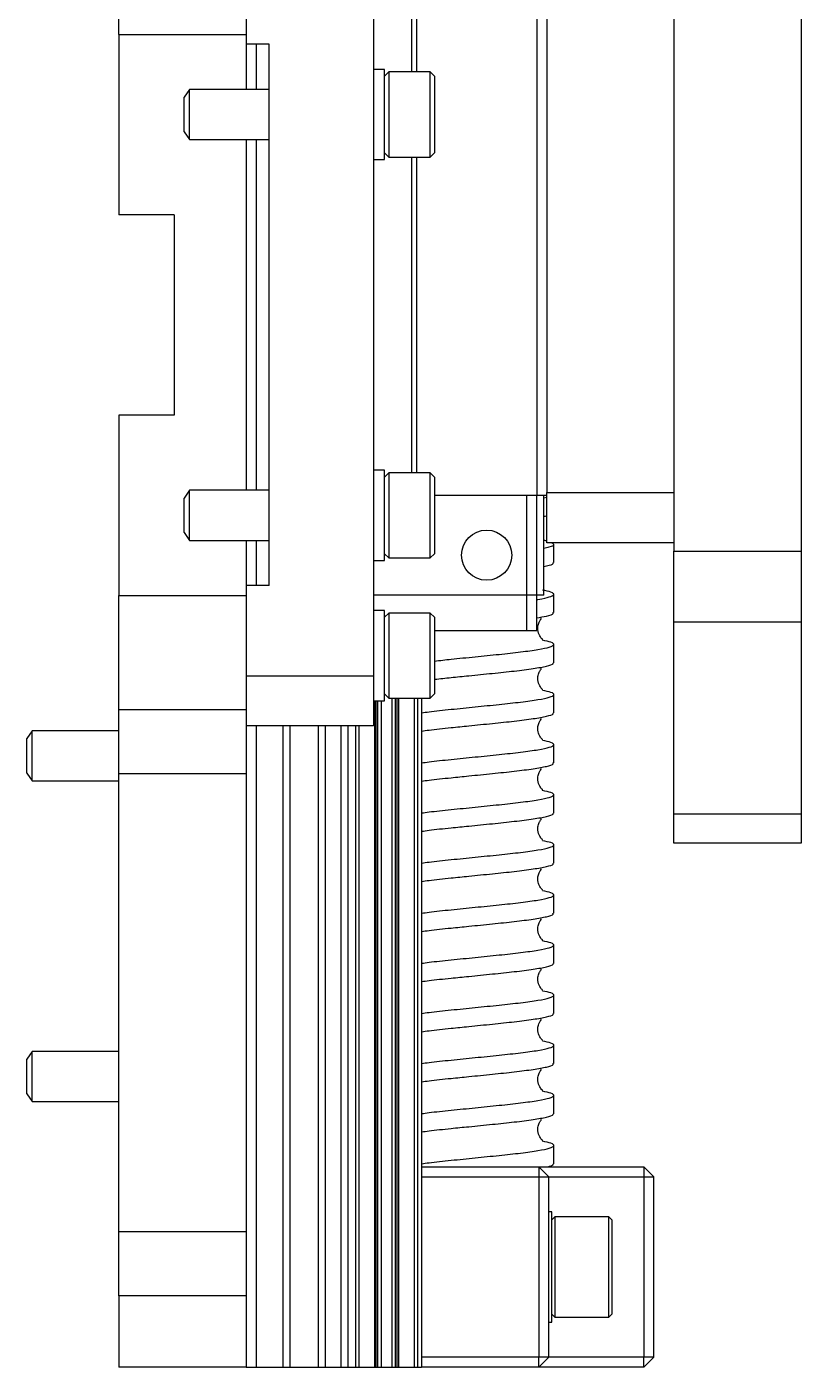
# Model space of a CAD drawing. Header units: millimetres. Extents: x 0 to 279, y 0 to 216.
# Drawn here: x 228.17 to 241.05, y 74.62 to 96.92 of the extents above; entities that cross this region are included whole.
import ezdxf

# ---------------------------------------------------------------- set-up
doc = ezdxf.new("R2010")
doc.units = ezdxf.units.MM

msp = doc.modelspace()

# ---------------------------------------------------------------- linework, layer by layer
at = {"color": 7, "linetype": 'Continuous', "lineweight": 25}
for p, q in [((238.938, 113.337), (238.938, 88.194)), ((241.055, 113.337), (241.055, 88.194)), ((236.821, 112.504), (236.821, 89.171)), ((229.705, 96.791), (229.705, 98.685)), ((231.821, 98.685), (231.821, 96.791)), ((233.938, 98.125), (233.938, 86.125)), ((236.655, 97.546), (236.655, 89.129)), ((234.571, 97.083), (234.571, 96.166)), ((234.655, 97.083), (234.655, 96.166)), ((229.705, 96.791), (231.821, 96.791)), ((229.705, 96.791), (229.705, 93.791)), ((231.821, 96.791), (231.821, 96.625)), ((232.205, 96.625), (231.821, 96.625)), ((231.821, 96.625), (231.821, 95.875)), ((231.988, 96.625), (231.988, 95.875)), ((232.205, 87.625), (232.205, 96.625)), ((234.121, 96.208), (233.938, 96.208)), ((234.121, 96.034), (234.121, 96.208)), ((234.192, 96.166), (234.121, 96.096)), ((234.884, 96.166), (234.192, 96.166)), ((234.192, 96.166), (234.192, 94.75)), ((234.955, 96.096), (234.884, 96.166)), ((234.884, 94.75), (234.884, 96.166)), ((234.955, 96.096), (234.955, 94.821)), ((230.878, 95.875), (230.788, 95.746)), ((232.205, 95.875), (230.878, 95.875)), ((230.878, 95.778), (230.878, 95.875)), ((234.121, 94.708), (234.121, 96.034)), ((230.788, 95.679), (230.788, 95.746)), ((230.788, 95.17), (230.788, 95.679)), ((230.878, 95.041), (230.878, 95.778)), ((230.788, 95.17), (230.878, 95.041)), ((230.878, 95.041), (232.205, 95.041)), ((231.821, 95.041), (231.821, 89.208)), ((231.988, 95.041), (231.988, 89.208)), ((234.121, 94.821), (234.192, 94.75)), ((234.192, 94.75), (234.884, 94.75)), ((234.571, 94.75), (234.571, 89.5)), ((234.655, 94.75), (234.655, 89.5)), ((234.884, 94.75), (234.955, 94.821)), ((233.938, 94.708), (234.121, 94.708)), ((230.621, 93.791), (229.705, 93.791)), ((230.621, 93.791), (230.621, 90.458)), ((230.621, 90.458), (229.705, 90.458)), ((229.705, 90.458), (229.705, 87.458)), ((234.121, 89.541), (233.938, 89.541)), ((234.121, 89.248), (234.121, 89.541)), ((234.192, 89.5), (234.121, 89.429)), ((234.884, 89.5), (234.192, 89.5)), ((234.192, 89.5), (234.192, 88.083)), ((234.955, 89.429), (234.884, 89.5)), ((234.884, 88.083), (234.884, 89.5)), ((234.955, 89.429), (234.955, 88.154)), ((230.878, 89.208), (230.788, 89.079)), ((232.205, 89.208), (230.878, 89.208)), ((230.878, 89.045), (230.878, 89.208)), ((234.121, 88.041), (234.121, 89.248)), ((236.821, 89.171), (238.938, 89.171)), ((236.821, 88.337), (236.821, 89.171)), ((230.788, 88.967), (230.788, 89.079)), ((230.788, 88.504), (230.788, 88.967)), ((230.878, 88.375), (230.878, 89.045)), ((234.955, 89.129), (236.655, 89.129)), ((236.491, 87.462), (236.491, 89.129)), ((236.655, 89.129), (236.821, 89.129)), ((236.655, 87.462), (236.655, 89.129)), ((236.771, 87.462), (236.771, 89.129)), ((236.771, 89.081), (236.821, 89.092)), ((230.788, 88.504), (230.878, 88.375)), ((230.878, 88.375), (232.205, 88.375)), ((231.821, 88.375), (231.821, 87.625)), ((231.988, 88.375), (231.988, 87.625)), ((236.821, 88.364), (236.771, 88.377)), ((238.938, 88.337), (236.821, 88.337)), ((236.938, 88.008), (236.938, 88.312)), ((234.121, 88.154), (234.192, 88.083)), ((234.192, 88.083), (234.884, 88.083)), ((234.884, 88.083), (234.955, 88.154)), ((238.938, 88.194), (241.055, 88.194)), ((238.938, 87.016), (238.938, 88.194)), ((241.055, 88.194), (241.055, 87.016)), ((233.938, 88.041), (234.121, 88.041)), ((232.205, 87.625), (231.821, 87.625)), ((231.821, 87.625), (231.821, 87.458)), ((229.705, 87.458), (231.821, 87.458)), ((229.705, 85.565), (229.705, 87.458)), ((231.821, 87.458), (231.821, 85.565)), ((236.491, 87.462), (233.938, 87.462)), ((236.655, 87.462), (236.491, 87.462)), ((236.491, 86.879), (236.491, 87.462)), ((236.771, 87.462), (236.655, 87.462)), ((236.655, 86.879), (236.655, 87.462)), ((236.938, 87.174), (236.938, 87.479)), ((234.121, 87.208), (233.938, 87.208)), ((234.121, 86.955), (234.121, 87.208)), ((234.192, 87.166), (234.121, 87.096)), ((234.884, 87.166), (234.192, 87.166)), ((234.192, 87.166), (234.192, 85.75)), ((234.955, 87.096), (234.884, 87.166)), ((234.884, 85.75), (234.884, 87.166)), ((234.121, 85.708), (234.121, 86.955)), ((234.955, 87.096), (234.955, 85.821)), ((241.055, 87.016), (238.938, 87.016)), ((238.938, 83.826), (238.938, 87.016)), ((241.055, 87.016), (241.055, 83.826)), ((234.955, 86.879), (236.491, 86.879)), ((236.491, 86.879), (236.655, 86.879)), ((236.938, 86.341), (236.938, 86.645)), ((231.821, 86.125), (233.938, 86.125)), ((233.938, 86.125), (233.938, 85.291)), ((233.938, 85.708), (234.121, 85.708)), ((234.121, 85.821), (234.192, 85.75)), ((234.192, 85.75), (234.884, 85.75)), ((234.329, 85.75), (234.329, 74.625)), ((234.616, 85.75), (234.616, 74.625)), ((234.672, 85.75), (234.672, 74.625)), ((234.738, 85.75), (234.738, 74.625)), ((234.884, 85.75), (234.955, 85.821)), ((236.938, 85.508), (236.938, 85.812)), ((229.705, 85.565), (231.821, 85.565)), ((229.705, 84.493), (229.705, 85.565)), ((231.821, 85.565), (231.821, 84.493)), ((228.262, 85.208), (228.171, 85.079)), ((229.705, 85.208), (228.262, 85.208)), ((228.262, 84.375), (228.262, 85.208)), ((233.938, 85.291), (231.821, 85.291)), ((231.988, 85.291), (231.988, 74.625)), ((233.637, 85.291), (233.637, 74.625)), ((233.693, 85.291), (233.693, 74.625)), ((228.171, 84.504), (228.171, 85.079)), ((236.938, 84.674), (236.938, 84.979)), ((228.171, 84.504), (228.262, 84.375)), ((231.821, 84.493), (229.705, 84.493)), ((229.705, 76.882), (229.705, 84.493)), ((231.821, 84.493), (231.821, 76.882)), ((228.262, 84.375), (229.705, 84.375)), ((236.938, 83.841), (236.938, 84.145)), ((238.938, 83.826), (241.055, 83.826)), ((238.938, 83.337), (238.938, 83.826)), ((241.055, 83.826), (241.055, 83.337)), ((236.938, 83.008), (236.938, 83.312)), ((241.055, 83.337), (238.938, 83.337)), ((236.938, 82.174), (236.938, 82.479)), ((236.938, 81.341), (236.938, 81.645)), ((236.938, 80.508), (236.938, 80.812)), ((228.262, 79.875), (228.171, 79.746)), ((229.705, 79.875), (228.262, 79.875)), ((228.262, 79.041), (228.262, 79.875)), ((236.938, 79.674), (236.938, 79.979)), ((228.171, 79.17), (228.171, 79.746)), ((228.171, 79.17), (228.262, 79.041)), ((236.938, 78.841), (236.938, 79.145)), ((228.262, 79.041), (229.705, 79.041)), ((236.938, 78.008), (236.938, 78.312)), ((234.738, 77.958), (236.688, 77.958)), ((236.688, 77.958), (236.688, 77.791)), ((236.855, 77.791), (236.688, 77.958)), ((236.688, 77.958), (238.438, 77.958)), ((238.438, 77.958), (238.438, 77.791)), ((238.605, 77.791), (238.438, 77.958)), ((234.738, 77.791), (236.688, 77.791)), ((236.688, 77.791), (236.688, 74.791)), ((236.688, 77.791), (236.855, 77.791)), ((236.855, 74.791), (236.855, 77.791)), ((236.855, 77.791), (238.438, 77.791)), ((238.438, 77.791), (238.438, 74.791)), ((238.438, 77.791), (238.605, 77.791)), ((238.605, 74.791), (238.605, 77.791)), ((236.905, 77.208), (236.855, 77.208)), ((236.905, 75.375), (236.905, 77.208)), ((236.955, 77.125), (236.905, 77.075)), ((237.855, 77.125), (236.955, 77.125)), ((236.955, 77.125), (236.955, 75.458)), ((237.905, 77.075), (237.855, 77.125)), ((237.855, 75.458), (237.855, 77.125)), ((237.905, 77.075), (237.905, 75.508)), ((229.705, 76.882), (231.821, 76.882)), ((229.705, 75.811), (229.705, 76.882)), ((231.821, 76.882), (231.821, 75.811)), ((231.821, 75.811), (229.705, 75.811)), ((229.705, 75.811), (229.705, 74.625)), ((231.821, 75.811), (231.821, 74.625)), ((236.855, 75.375), (236.905, 75.375)), ((236.905, 75.508), (236.955, 75.458)), ((236.955, 75.458), (237.855, 75.458)), ((237.855, 75.458), (237.905, 75.508)), ((236.688, 74.791), (234.738, 74.791)), ((236.688, 74.625), (236.688, 74.791)), ((236.855, 74.791), (236.688, 74.625)), ((236.855, 74.791), (236.688, 74.791)), ((238.438, 74.791), (236.855, 74.791)), ((238.438, 74.625), (238.438, 74.791)), ((238.605, 74.791), (238.438, 74.791)), ((238.605, 74.791), (238.438, 74.625)), ((231.821, 74.625), (229.705, 74.625)), ((231.821, 74.625), (231.988, 74.625)), ((231.988, 74.625), (232.431, 74.625)), ((232.431, 74.625), (232.549, 74.625)), ((232.549, 74.625), (233.018, 74.625)), ((233.018, 74.625), (233.136, 74.625)), ((233.136, 74.625), (233.396, 74.625)), ((233.396, 74.625), (233.514, 74.625)), ((233.514, 74.625), (233.637, 74.625)), ((233.637, 74.625), (233.693, 74.625)), ((233.693, 74.625), (233.957, 74.625)), ((233.957, 74.625), (233.98, 74.625)), ((233.98, 74.625), (234.008, 74.625)), ((234.008, 74.625), (234.066, 74.625)), ((234.066, 74.625), (234.243, 74.625)), ((234.243, 74.625), (234.302, 74.625)), ((234.302, 74.625), (234.329, 74.625)), ((234.329, 74.625), (234.354, 74.625)), ((234.354, 74.625), (234.616, 74.625)), ((234.616, 74.625), (234.672, 74.625)), ((234.672, 74.625), (234.738, 74.625)), ((236.688, 74.625), (234.738, 74.625)), ((238.438, 74.625), (236.688, 74.625))]:
    msp.add_line(p, q, dxfattribs=at)
at = {"color": 8, "linetype": 'Continuous', "lineweight": 25}
for p, q in [((233.957, 85.708), (233.957, 74.625)), ((233.98, 85.708), (233.98, 74.625)), ((234.008, 85.708), (234.008, 74.625)), ((234.066, 85.708), (234.066, 74.625)), ((234.243, 85.75), (234.243, 74.625)), ((234.302, 85.75), (234.302, 74.625)), ((234.354, 85.75), (234.354, 74.625)), ((232.431, 85.291), (232.431, 74.625)), ((232.549, 85.291), (232.549, 74.625)), ((233.018, 85.291), (233.018, 74.625)), ((233.136, 85.291), (233.136, 74.625)), ((233.396, 85.291), (233.396, 74.625)), ((233.514, 85.291), (233.514, 74.625))]:
    msp.add_line(p, q, dxfattribs=at)
at = {"color": 7, "linetype": 'Continuous', "lineweight": 25}
msp.add_circle((235.821, 88.129), 0.417, dxfattribs=at)
for points, knots in [([(236.771, 88.776), (236.789, 88.778), (236.811, 88.782), (236.819, 88.785), (236.821, 88.786)], [0, 0, 0, 0, 0.791955, 1, 1, 1, 1]), ([(236.771, 88.248), (236.804, 88.254), (236.905, 88.274), (236.958, 88.304), (236.918, 88.327), (236.902, 88.337)], [0, 0, 0, 0, 0.2183956, 0.6677124, 1, 1, 1, 1]), ([(236.771, 87.942), (236.786, 87.945), (236.878, 87.961), (236.937, 87.983), (236.926, 88.002), (236.923, 88.008)], [0, 0, 0, 0, 0.122677, 0.741803, 1, 1, 1, 1]), ([(236.655, 87.391), (236.661, 87.392), (236.764, 87.406), (236.877, 87.434), (236.958, 87.474), (236.918, 87.512), (236.804, 87.537), (236.753, 87.548)], [0, 0, 0, 0, 0.017716, 0.274307, 0.531302, 0.788885, 1, 1, 1, 1]), ([(236.655, 87.088), (236.712, 87.098), (236.849, 87.121), (236.938, 87.15), (236.926, 87.169), (236.923, 87.174)], [0, 0, 0, 0, 0.337328, 0.804975, 1, 1, 1, 1]), ([(236.749, 86.723), (236.752, 86.723), (236.756, 86.724), (236.744, 86.735), (236.726, 86.755), (236.704, 86.787), (236.677, 86.847), (236.667, 86.934), (236.691, 87.006), (236.709, 87.039), (236.724, 87.064), (236.734, 87.075), (236.725, 87.076), (236.724, 87.076)], [0, 0, 0, 0, 0.089182, 0.16854, 0.24569, 0.323405, 0.404811, 0.568625, 0.680129, 0.730036, 0.793319, 0.969162, 1, 1, 1, 1]), ([(234.955, 86.369), (235.045, 86.379), (235.254, 86.403), (235.632, 86.439), (236.034, 86.48), (236.399, 86.52), (236.69, 86.561), (236.883, 86.601), (236.956, 86.641), (236.919, 86.679), (236.805, 86.703), (236.753, 86.714)], [0, 0, 0, 0, 0.088119, 0.204427, 0.321422, 0.437602, 0.554565, 0.670921, 0.78746, 0.904266, 1, 1, 1, 1]), ([(234.957, 86.065), (235.046, 86.075), (235.224, 86.095), (235.556, 86.128), (235.92, 86.164), (236.294, 86.203), (236.61, 86.244), (236.83, 86.283), (236.939, 86.317), (236.927, 86.336), (236.923, 86.341)], [0, 0, 0, 0, 0.109303, 0.21681, 0.359099, 0.501023, 0.647326, 0.792643, 0.938975, 1, 1, 1, 1]), ([(236.749, 85.89), (236.752, 85.89), (236.756, 85.89), (236.744, 85.902), (236.726, 85.922), (236.704, 85.954), (236.677, 86.014), (236.667, 86.101), (236.691, 86.173), (236.709, 86.206), (236.724, 86.23), (236.734, 86.242), (236.725, 86.243), (236.724, 86.243)], [0, 0, 0, 0, 0.089182, 0.16854, 0.24569, 0.323405, 0.404811, 0.568625, 0.680129, 0.730036, 0.793319, 0.969162, 1, 1, 1, 1]), ([(234.738, 85.508), (234.779, 85.514), (234.916, 85.533), (235.228, 85.566), (235.63, 85.606), (236.035, 85.647), (236.399, 85.686), (236.69, 85.727), (236.883, 85.767), (236.956, 85.807), (236.919, 85.846), (236.805, 85.87), (236.753, 85.881)], [0, 0, 0, 0, 0.046187, 0.154335, 0.262197, 0.370697, 0.478441, 0.58691, 0.694817, 0.802894, 0.911218, 1, 1, 1, 1]), ([(234.738, 85.204), (234.779, 85.21), (234.916, 85.229), (235.195, 85.258), (235.554, 85.295), (235.921, 85.331), (236.294, 85.37), (236.61, 85.411), (236.83, 85.45), (236.939, 85.483), (236.927, 85.502), (236.923, 85.508)], [0, 0, 0, 0, 0.056689, 0.189431, 0.287266, 0.416755, 0.545911, 0.679053, 0.811297, 0.944465, 1, 1, 1, 1]), ([(236.749, 85.057), (236.752, 85.057), (236.756, 85.057), (236.744, 85.069), (236.726, 85.088), (236.704, 85.12), (236.677, 85.181), (236.667, 85.267), (236.691, 85.34), (236.709, 85.372), (236.724, 85.397), (236.734, 85.408), (236.725, 85.409), (236.724, 85.409)], [0, 0, 0, 0, 0.089182, 0.16854, 0.24569, 0.323405, 0.404811, 0.568625, 0.680129, 0.730036, 0.793319, 0.969162, 1, 1, 1, 1]), ([(234.738, 84.675), (234.779, 84.681), (234.916, 84.7), (235.228, 84.733), (235.63, 84.773), (236.035, 84.814), (236.399, 84.853), (236.69, 84.894), (236.883, 84.934), (236.956, 84.974), (236.919, 85.012), (236.805, 85.037), (236.753, 85.048)], [0, 0, 0, 0, 0.046187, 0.154335, 0.262197, 0.370697, 0.478441, 0.58691, 0.694817, 0.802894, 0.911218, 1, 1, 1, 1]), ([(234.738, 84.371), (234.779, 84.377), (234.916, 84.396), (235.195, 84.425), (235.554, 84.461), (235.921, 84.498), (236.294, 84.537), (236.61, 84.577), (236.83, 84.617), (236.939, 84.65), (236.927, 84.669), (236.923, 84.674)], [0, 0, 0, 0, 0.056689, 0.189431, 0.287266, 0.416755, 0.545911, 0.679053, 0.811297, 0.944465, 1, 1, 1, 1]), ([(236.749, 84.223), (236.752, 84.223), (236.756, 84.224), (236.744, 84.235), (236.726, 84.255), (236.704, 84.287), (236.677, 84.347), (236.667, 84.434), (236.691, 84.506), (236.709, 84.539), (236.724, 84.564), (236.734, 84.575), (236.725, 84.576), (236.724, 84.576)], [0, 0, 0, 0, 0.089182, 0.16854, 0.24569, 0.323405, 0.404811, 0.568625, 0.680129, 0.730036, 0.793319, 0.969162, 1, 1, 1, 1]), ([(234.738, 83.842), (234.779, 83.847), (234.916, 83.867), (235.228, 83.899), (235.63, 83.939), (236.035, 83.98), (236.399, 84.02), (236.69, 84.061), (236.883, 84.101), (236.956, 84.141), (236.919, 84.179), (236.805, 84.203), (236.753, 84.214)], [0, 0, 0, 0, 0.046187, 0.154335, 0.262197, 0.370697, 0.478441, 0.58691, 0.694817, 0.802894, 0.911218, 1, 1, 1, 1]), ([(234.738, 83.538), (234.779, 83.543), (234.916, 83.563), (235.195, 83.592), (235.554, 83.628), (235.921, 83.664), (236.294, 83.703), (236.61, 83.744), (236.83, 83.783), (236.939, 83.817), (236.927, 83.836), (236.923, 83.841)], [0, 0, 0, 0, 0.056689, 0.189431, 0.287266, 0.416755, 0.545911, 0.679053, 0.811297, 0.944465, 1, 1, 1, 1]), ([(236.749, 83.39), (236.752, 83.39), (236.756, 83.39), (236.744, 83.402), (236.726, 83.422), (236.704, 83.454), (236.677, 83.514), (236.667, 83.601), (236.691, 83.673), (236.709, 83.706), (236.724, 83.73), (236.734, 83.742), (236.725, 83.743), (236.724, 83.743)], [0, 0, 0, 0, 0.089182, 0.16854, 0.24569, 0.323405, 0.404811, 0.568625, 0.680129, 0.730036, 0.793319, 0.969162, 1, 1, 1, 1]), ([(234.738, 83.008), (234.779, 83.014), (234.916, 83.033), (235.228, 83.066), (235.63, 83.106), (236.035, 83.147), (236.399, 83.186), (236.69, 83.227), (236.883, 83.267), (236.956, 83.307), (236.919, 83.346), (236.805, 83.37), (236.753, 83.381)], [0, 0, 0, 0, 0.046187, 0.154335, 0.262197, 0.370697, 0.478441, 0.58691, 0.694817, 0.802894, 0.911218, 1, 1, 1, 1]), ([(234.738, 82.704), (234.779, 82.71), (234.916, 82.729), (235.195, 82.758), (235.554, 82.795), (235.921, 82.831), (236.294, 82.87), (236.61, 82.911), (236.83, 82.95), (236.939, 82.983), (236.927, 83.002), (236.923, 83.008)], [0, 0, 0, 0, 0.056689, 0.189431, 0.287266, 0.416755, 0.545911, 0.679053, 0.811297, 0.944465, 1, 1, 1, 1]), ([(236.749, 82.557), (236.752, 82.557), (236.756, 82.557), (236.744, 82.569), (236.726, 82.588), (236.704, 82.62), (236.677, 82.681), (236.667, 82.767), (236.691, 82.84), (236.709, 82.872), (236.724, 82.897), (236.734, 82.908), (236.725, 82.909), (236.724, 82.909)], [0, 0, 0, 0, 0.089182, 0.16854, 0.24569, 0.323405, 0.404811, 0.568625, 0.680129, 0.730036, 0.793319, 0.969162, 1, 1, 1, 1]), ([(234.738, 82.175), (234.779, 82.181), (234.916, 82.2), (235.228, 82.233), (235.63, 82.273), (236.035, 82.314), (236.399, 82.353), (236.69, 82.394), (236.883, 82.434), (236.956, 82.474), (236.919, 82.512), (236.805, 82.537), (236.753, 82.548)], [0, 0, 0, 0, 0.0461865, 0.1543352, 0.2621975, 0.3706971, 0.4784411, 0.58691, 0.6948168, 0.8028937, 0.9112176, 1, 1, 1, 1]), ([(234.738, 81.871), (234.779, 81.877), (234.916, 81.896), (235.195, 81.925), (235.554, 81.961), (235.921, 81.998), (236.294, 82.037), (236.61, 82.077), (236.83, 82.117), (236.939, 82.15), (236.927, 82.169), (236.923, 82.174)], [0, 0, 0, 0, 0.056689, 0.189431, 0.287266, 0.416755, 0.545911, 0.679053, 0.811297, 0.944465, 1, 1, 1, 1]), ([(236.749, 81.723), (236.752, 81.723), (236.756, 81.724), (236.744, 81.735), (236.726, 81.755), (236.704, 81.787), (236.677, 81.847), (236.667, 81.934), (236.691, 82.006), (236.709, 82.039), (236.724, 82.064), (236.734, 82.075), (236.725, 82.076), (236.724, 82.076)], [0, 0, 0, 0, 0.089182, 0.16854, 0.24569, 0.323405, 0.404811, 0.568625, 0.680129, 0.730036, 0.793319, 0.969162, 1, 1, 1, 1]), ([(234.738, 81.342), (234.779, 81.347), (234.916, 81.367), (235.228, 81.399), (235.63, 81.439), (236.035, 81.48), (236.399, 81.52), (236.69, 81.561), (236.883, 81.601), (236.956, 81.641), (236.919, 81.679), (236.805, 81.703), (236.753, 81.714)], [0, 0, 0, 0, 0.046187, 0.154335, 0.262197, 0.370697, 0.478441, 0.58691, 0.694817, 0.802894, 0.911218, 1, 1, 1, 1]), ([(234.738, 81.038), (234.779, 81.043), (234.916, 81.063), (235.195, 81.092), (235.554, 81.128), (235.921, 81.164), (236.294, 81.203), (236.61, 81.244), (236.83, 81.283), (236.939, 81.317), (236.927, 81.336), (236.923, 81.341)], [0, 0, 0, 0, 0.056689, 0.189431, 0.287266, 0.416755, 0.545911, 0.679053, 0.811297, 0.944465, 1, 1, 1, 1]), ([(236.749, 80.89), (236.752, 80.89), (236.756, 80.89), (236.744, 80.902), (236.726, 80.922), (236.704, 80.954), (236.677, 81.014), (236.667, 81.101), (236.691, 81.173), (236.709, 81.206), (236.724, 81.23), (236.734, 81.242), (236.725, 81.243), (236.724, 81.243)], [0, 0, 0, 0, 0.089182, 0.16854, 0.24569, 0.323405, 0.404811, 0.568625, 0.680129, 0.730036, 0.793319, 0.969162, 1, 1, 1, 1]), ([(234.738, 80.508), (234.779, 80.514), (234.916, 80.533), (235.228, 80.566), (235.63, 80.606), (236.035, 80.647), (236.399, 80.686), (236.69, 80.727), (236.883, 80.767), (236.956, 80.807), (236.919, 80.846), (236.805, 80.87), (236.753, 80.881)], [0, 0, 0, 0, 0.046187, 0.154335, 0.262197, 0.370697, 0.478441, 0.58691, 0.694817, 0.802894, 0.911218, 1, 1, 1, 1]), ([(234.738, 80.204), (234.779, 80.21), (234.916, 80.229), (235.195, 80.258), (235.554, 80.295), (235.921, 80.331), (236.294, 80.37), (236.61, 80.411), (236.83, 80.45), (236.939, 80.483), (236.927, 80.502), (236.923, 80.508)], [0, 0, 0, 0, 0.056689, 0.189431, 0.287266, 0.416755, 0.545911, 0.679053, 0.811297, 0.944465, 1, 1, 1, 1]), ([(236.749, 80.057), (236.752, 80.057), (236.756, 80.057), (236.744, 80.069), (236.726, 80.088), (236.704, 80.12), (236.677, 80.181), (236.667, 80.267), (236.691, 80.34), (236.709, 80.372), (236.724, 80.397), (236.734, 80.408), (236.725, 80.409), (236.724, 80.409)], [0, 0, 0, 0, 0.089182, 0.16854, 0.24569, 0.323405, 0.404811, 0.568625, 0.680129, 0.730036, 0.793319, 0.969162, 1, 1, 1, 1]), ([(234.738, 79.675), (234.779, 79.681), (234.916, 79.7), (235.228, 79.733), (235.63, 79.773), (236.035, 79.814), (236.399, 79.853), (236.69, 79.894), (236.883, 79.934), (236.956, 79.974), (236.919, 80.012), (236.805, 80.037), (236.753, 80.048)], [0, 0, 0, 0, 0.046187, 0.154335, 0.262197, 0.370697, 0.478441, 0.58691, 0.694817, 0.802894, 0.911218, 1, 1, 1, 1]), ([(234.738, 79.371), (234.779, 79.377), (234.916, 79.396), (235.195, 79.425), (235.554, 79.461), (235.921, 79.498), (236.294, 79.537), (236.61, 79.577), (236.83, 79.617), (236.939, 79.65), (236.927, 79.669), (236.923, 79.674)], [0, 0, 0, 0, 0.056689, 0.189431, 0.287266, 0.416755, 0.545911, 0.679053, 0.811297, 0.944465, 1, 1, 1, 1]), ([(236.749, 79.223), (236.752, 79.223), (236.756, 79.224), (236.744, 79.235), (236.726, 79.255), (236.704, 79.287), (236.677, 79.347), (236.667, 79.434), (236.691, 79.506), (236.709, 79.539), (236.724, 79.564), (236.734, 79.575), (236.725, 79.576), (236.724, 79.576)], [0, 0, 0, 0, 0.089182, 0.16854, 0.24569, 0.323405, 0.404811, 0.568625, 0.680129, 0.730036, 0.793319, 0.969162, 1, 1, 1, 1]), ([(234.738, 78.842), (234.779, 78.847), (234.916, 78.867), (235.228, 78.899), (235.63, 78.939), (236.035, 78.98), (236.399, 79.02), (236.69, 79.061), (236.883, 79.101), (236.956, 79.141), (236.919, 79.179), (236.805, 79.203), (236.753, 79.214)], [0, 0, 0, 0, 0.0461865, 0.1543352, 0.2621975, 0.3706971, 0.4784411, 0.58691, 0.6948168, 0.8028937, 0.9112176, 1, 1, 1, 1]), ([(234.738, 78.538), (234.779, 78.543), (234.916, 78.563), (235.195, 78.592), (235.554, 78.628), (235.921, 78.664), (236.294, 78.703), (236.61, 78.744), (236.83, 78.783), (236.939, 78.817), (236.927, 78.836), (236.923, 78.841)], [0, 0, 0, 0, 0.0566894, 0.189431, 0.2872662, 0.4167553, 0.5459113, 0.6790527, 0.8112971, 0.9444646, 1, 1, 1, 1]), ([(236.749, 78.39), (236.752, 78.39), (236.756, 78.39), (236.744, 78.402), (236.726, 78.422), (236.704, 78.454), (236.677, 78.514), (236.667, 78.601), (236.691, 78.673), (236.709, 78.706), (236.724, 78.73), (236.734, 78.742), (236.725, 78.743), (236.724, 78.743)], [0, 0, 0, 0, 0.089182, 0.16854, 0.24569, 0.323405, 0.404811, 0.568625, 0.680129, 0.730036, 0.793319, 0.969162, 1, 1, 1, 1]), ([(234.738, 78.008), (234.779, 78.014), (234.916, 78.033), (235.228, 78.066), (235.63, 78.106), (236.035, 78.147), (236.399, 78.186), (236.69, 78.227), (236.883, 78.267), (236.956, 78.307), (236.919, 78.346), (236.805, 78.37), (236.753, 78.381)], [0, 0, 0, 0, 0.046187, 0.154335, 0.262197, 0.370697, 0.478441, 0.58691, 0.694817, 0.802894, 0.911218, 1, 1, 1, 1]), ([(236.837, 77.958), (236.878, 77.969), (236.94, 77.986), (236.927, 78.002), (236.923, 78.008)], [0, 0, 0, 0, 0.659917, 1, 1, 1, 1])]:
    msp.add_open_spline(points, degree=3, knots=knots, dxfattribs=at)

doc.saveas('drawing.dxf')
